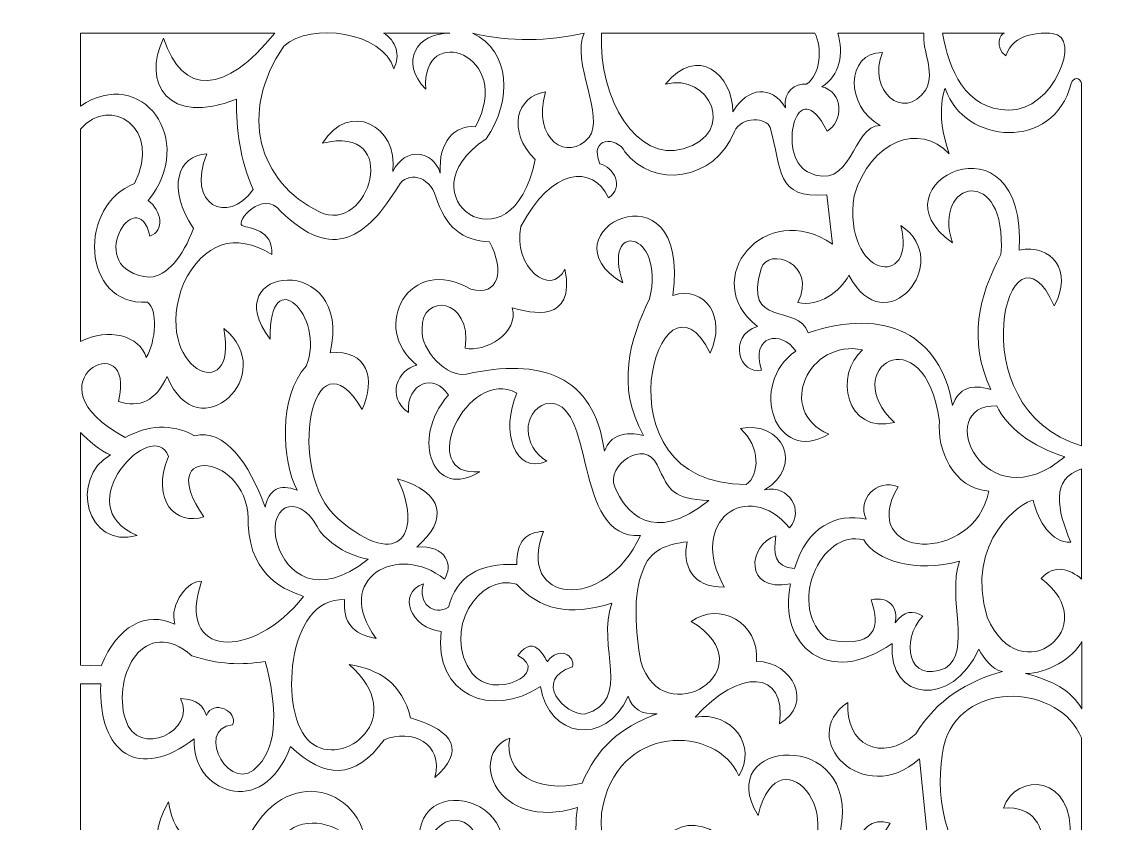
# Model space of a CAD drawing. Header units: centimetres. Extents: x -101 to 98, y -99 to 100.
# Drawn here: x 5.6 to 97.6, y 31.6 to 99.6 of the extents above; entities that cross this region are included whole.
import ezdxf

# ---------------------------------------------------------------- set-up
doc = ezdxf.new("R2010")
doc.units = ezdxf.units.CM
doc.header["$MEASUREMENT"] = 0
doc.layers.add('layer 1', color=7, linetype='Continuous')

msp = doc.modelspace()

# ---------------------------------------------------------------- linework, layer by layer
at = {"layer": 'layer 1', "color": 242, "lineweight": 9}
for points, knots in [([(27.82143, 97.50356), (23.91749, 91.77324), (25.7014, 85.94509), (30.84002, 83.44461), (30.84002, 83.44461), (35.09156, 81.37907), (37.9335, 90.98939), (31.11398, 89.26626), (31.11398, 89.26626), (33.33862, 92.96031), (37.59057, 90.72152), (37.07261, 86.86911), (37.07261, 86.86911), (38.11141, 88.98057), (40.48287, 88.69567), (41.11081, 86.73257), (41.11081, 86.73257), (40.91836, 89.41495), (42.36518, 90.83044), (44.0902, 90.67088), (44.0902, 90.67088), (47.47115, 96.84856), (39.44164, 99.58215), (39.87799, 93.85553), (39.87799, 93.85553), (37.6007, 96.18411), (39.10828, 98.61344), (41.92172, 98.61335), (41.92172, 98.61335), (41.92172, 98.61335), (36.29483, 98.61353), (36.29483, 98.61353), (36.29483, 98.61353), (37.35633, 97.96282), (37.76441, 96.75), (37.15958, 95.57427), (37.15958, 95.57427), (36.23491, 98.72481), (30.15067, 99.5816), (27.82143, 97.50356)], [0, 0, 0, 0, 0.09090909, 0.09090909, 0.09090909, 0.09090909, 0.18181818, 0.18181818, 0.18181818, 0.18181818, 0.27272727, 0.27272727, 0.27272727, 0.27272727, 0.36363636, 0.36363636, 0.36363636, 0.36363636, 0.45454545, 0.45454545, 0.45454545, 0.45454545, 0.54545455, 0.54545455, 0.54545455, 0.54545455, 0.63636364, 0.63636364, 0.63636364, 0.63636364, 0.72727273, 0.72727273, 0.72727273, 0.72727273, 0.81818182, 0.81818182, 0.81818182, 0.81818182, 1, 1, 1, 1]), ([(10.56454, 98.61424), (10.56454, 98.61424), (10.56453, 92.4168), (10.56453, 92.4168), (10.56453, 92.4168), (15.75331, 95.95209), (20.47559, 89.50926), (16.31686, 84.40464), (16.31686, 84.40464), (17.43561, 83.57142), (17.74383, 81.81376), (16.45382, 81.39152), (16.45382, 81.39152), (15.36294, 86.1454), (10.54671, 78.42994), (16.45382, 77.89904), (16.45382, 77.89904), (17.87337, 78.00027), (19.26866, 79.6124), (20.15174, 82.04208), (20.15174, 82.04208), (17.85337, 85.43327), (18.79926, 88.2224), (21.28166, 88.37648), (21.28166, 88.37648), (19.524, 83.99377), (23.02788, 82.29319), (25.21926, 85.32912), (25.21926, 85.32912), (24.07792, 88.02268), (23.78116, 90.30535), (23.81542, 92.99888), (23.81542, 92.99888), (17.99917, 90.68126), (15.73958, 94.40217), (17.61798, 98.16912), (17.61798, 98.16912), (19.1816, 93.25711), (22.88522, 93.38008), (27.0511, 98.61451), (27.0511, 98.61451), (27.0511, 98.61451), (10.56454, 98.61424), (10.56454, 98.61424)], [0, 0, 0, 0, 0.08333333, 0.08333333, 0.08333333, 0.08333333, 0.16666667, 0.16666667, 0.16666667, 0.16666667, 0.25, 0.25, 0.25, 0.25, 0.33333333, 0.33333333, 0.33333333, 0.33333333, 0.41666667, 0.41666667, 0.41666667, 0.41666667, 0.5, 0.5, 0.5, 0.5, 0.58333333, 0.58333333, 0.58333333, 0.58333333, 0.66666667, 0.66666667, 0.66666667, 0.66666667, 0.75, 0.75, 0.75, 0.75, 0.83333333, 0.83333333, 0.83333333, 0.83333333, 1, 1, 1, 1]), ([(43.84582, 98.61223), (47.08721, 97.07144), (47.2584, 92.91901), (45.00998, 89.64336), (45.00998, 89.64336), (37.61287, 84.80472), (47.25112, 77.98556), (49.15302, 87.89712), (49.15302, 87.89712), (46.74479, 90.25969), (47.55514, 93.29565), (50.04326, 93.6152), (50.04326, 93.6152), (48.86769, 89.55206), (51.96824, 87.62297), (53.74118, 89.78032), (53.74118, 89.78032), (55.11833, 91.45607), (52.18628, 96.2666), (53.322, 98.60666), (53.322, 98.60666), (50.27454, 97.93294), (47.07587, 97.82505), (43.84582, 98.61223)], [0, 0, 0, 0, 0.14285714, 0.14285714, 0.14285714, 0.14285714, 0.28571429, 0.28571429, 0.28571429, 0.28571429, 0.42857143, 0.42857143, 0.42857143, 0.42857143, 0.57142857, 0.57142857, 0.57142857, 0.57142857, 0.71428571, 0.71428571, 0.71428571, 0.71428571, 1, 1, 1, 1]), ([(54.80239, 98.61383), (54.5133, 92.98212), (57.82314, 87.65345), (61.7263, 88.78727), (61.7263, 88.78727), (66.40554, 90.14654), (63.95108, 95.28763), (60.21957, 94.26649), (60.21957, 94.26649), (62.9635, 97.70944), (65.97138, 95.0141), (65.93848, 91.93778), (65.93848, 91.93778), (67.27118, 94.0807), (69.21736, 94.21199), (70.42453, 92.28026), (70.42453, 92.28026), (70.22339, 93.68974), (71.23725, 94.3578), (72.20027, 94.28475), (72.20027, 94.28475), (73.42436, 95.07557), (73.53212, 97.39122), (72.91344, 98.61397), (72.91344, 98.61397), (72.91344, 98.61397), (54.80239, 98.61383), (54.80239, 98.61383)], [0, 0, 0, 0, 0.125, 0.125, 0.125, 0.125, 0.25, 0.25, 0.25, 0.25, 0.375, 0.375, 0.375, 0.375, 0.5, 0.5, 0.5, 0.5, 0.625, 0.625, 0.625, 0.625, 0.75, 0.75, 0.75, 0.75, 1, 1, 1, 1]), ([(74.86539, 98.61437), (75.37615, 96.85956), (75.05276, 95.0276), (73.49766, 94.06032), (73.49766, 94.06032), (75.3695, 93.64375), (75.34663, 91.07004), (73.94278, 90.29392), (73.94278, 90.29392), (71.35149, 95.55181), (69.65853, 88.19109), (72.29926, 86.84424), (72.29926, 86.84424), (76.09521, 84.90821), (76.05424, 90.85318), (78.46246, 90.77328), (78.46246, 90.77328), (75.48067, 92.35405), (75.5149, 96.96505), (78.65078, 96.97072), (78.65078, 96.97072), (77.34966, 93.74075), (80.41414, 91.05862), (82.33158, 93.7864), (82.33158, 93.7864), (83.16475, 95.48699), (81.98632, 97.085), (82.16894, 98.61438), (82.16894, 98.61438), (82.16894, 98.61438), (74.86539, 98.61437), (74.86539, 98.61437)], [0, 0, 0, 0, 0.11111111, 0.11111111, 0.11111111, 0.11111111, 0.22222222, 0.22222222, 0.22222222, 0.22222222, 0.33333333, 0.33333333, 0.33333333, 0.33333333, 0.44444444, 0.44444444, 0.44444444, 0.44444444, 0.55555556, 0.55555556, 0.55555556, 0.55555556, 0.66666667, 0.66666667, 0.66666667, 0.66666667, 0.77777778, 0.77777778, 0.77777778, 0.77777778, 1, 1, 1, 1]), ([(83.73542, 98.61424), (84.3343, 95.52104), (85.59519, 92.1665), (89.38502, 92.0744), (89.38502, 92.0744), (93.12758, 91.98345), (95.68338, 98.36493), (93.0723, 98.58433), (93.0723, 98.58433), (92.04986, 98.67024), (89.76129, 98.6395), (89.12822, 96.67968), (89.12822, 96.67968), (88.14516, 97.41157), (88.63319, 98.61436), (89.01132, 98.61438), (89.01132, 98.61438), (89.01132, 98.61438), (83.73542, 98.61424), (83.73542, 98.61424)], [0, 0, 0, 0, 0.16666667, 0.16666667, 0.16666667, 0.16666667, 0.33333333, 0.33333333, 0.33333333, 0.33333333, 0.5, 0.5, 0.5, 0.5, 0.66666667, 0.66666667, 0.66666667, 0.66666667, 1, 1, 1, 1]), ([(95.56036, 94.33496), (95.39628, 94.88718), (94.90546, 94.9214), (94.66999, 94.33496), (94.66999, 94.33496), (93.21717, 88.54543), (85.56292, 89.16723), (84.00737, 93.86669), (84.00737, 93.86669), (84.01674, 94.27859), (83.01731, 91.91603), (84.328, 88.37633), (84.328, 88.37633), (81.77103, 91.0322), (77.67326, 89.5181), (76.24618, 84.81485), (76.24618, 84.81485), (75.26059, 77.76006), (81.58801, 76.82528), (80.2186, 82.28072), (80.2186, 82.28072), (84.8346, 79.16829), (78.84468, 72.11116), (75.80997, 78.06677), (75.80997, 78.06677), (74.95956, 76.60558), (73.32728, 75.38419), (71.46092, 75.73811), (71.46092, 75.73811), (73.16408, 79.07158), (68.9444, 80.52763), (68.35432, 78.62073), (68.35432, 78.62073), (66.76201, 73.47503), (71.46092, 75.73811), (72.34225, 73.17155), (72.34225, 73.17155), (78.93976, 75.38544), (83.60841, 72.98834), (84.60196, 67.00745), (84.60196, 67.00745), (85.16993, 68.50839), (86.15243, 68.85278), (87.83892, 68.37917), (87.83892, 68.37917), (85.91693, 72.56919), (86.79794, 76.26431), (88.71136, 79.81508), (88.71136, 79.81508), (89.29427, 87.55422), (82.80992, 86.14353), (84.58898, 80.82389), (84.58898, 80.82389), (77.40757, 85.79184), (90.9853, 92.39183), (90.25243, 80.19182), (90.25243, 80.19182), (93.0175, 80.75942), (94.88373, 78.43657), (93.23176, 75.46598), (93.23176, 75.46598), (89.4226, 84.13885), (84.84023, 66.66587), (95.5603, 63.58295), (95.5603, 63.58295), (95.5603, 63.58295), (95.56036, 94.33496), (95.56036, 94.33496)], [0, 0, 0, 0, 0.05555556, 0.05555556, 0.05555556, 0.05555556, 0.11111111, 0.11111111, 0.11111111, 0.11111111, 0.16666667, 0.16666667, 0.16666667, 0.16666667, 0.22222222, 0.22222222, 0.22222222, 0.22222222, 0.27777778, 0.27777778, 0.27777778, 0.27777778, 0.33333333, 0.33333333, 0.33333333, 0.33333333, 0.38888889, 0.38888889, 0.38888889, 0.38888889, 0.44444444, 0.44444444, 0.44444444, 0.44444444, 0.5, 0.5, 0.5, 0.5, 0.55555556, 0.55555556, 0.55555556, 0.55555556, 0.61111111, 0.61111111, 0.61111111, 0.61111111, 0.66666667, 0.66666667, 0.66666667, 0.66666667, 0.72222222, 0.72222222, 0.72222222, 0.72222222, 0.77777778, 0.77777778, 0.77777778, 0.77777778, 0.83333333, 0.83333333, 0.83333333, 0.83333333, 0.88888889, 0.88888889, 0.88888889, 0.88888889, 1, 1, 1, 1]), ([(10.5643, 90.44815), (10.5643, 90.44815), (10.56647, 72.45244), (10.56647, 72.45244), (10.56647, 72.45244), (12.94929, 73.62229), (15.56671, 72.96023), (16.14621, 71.08266), (16.14621, 71.08266), (16.97939, 72.45248), (17.11638, 75.15777), (16.24894, 75.77417), (16.24894, 75.77417), (10.5421, 75.46327), (10.36839, 84.09831), (15.1531, 85.8422), (15.1531, 85.8422), (17.55721, 90.54925), (13.0656, 93.43686), (10.5643, 90.44815)], [0, 0, 0, 0, 0.16666667, 0.16666667, 0.16666667, 0.16666667, 0.33333333, 0.33333333, 0.33333333, 0.33333333, 0.5, 0.5, 0.5, 0.5, 0.66666667, 0.66666667, 0.66666667, 0.66666667, 1, 1, 1, 1]), ([(55.39071, 84.62316), (54.04954, 87.52468), (50.54, 87.13785), (47.95462, 82.21328), (47.95462, 82.21328), (47.23875, 78.7458), (50.48125, 76.15087), (51.69664, 78.56662), (51.69664, 78.56662), (52.63115, 73.92831), (48.76975, 74.8458), (47.20134, 75.2968), (47.20134, 75.2968), (47.85962, 73.19232), (44.85414, 71.47748), (43.2295, 71.8728), (43.2295, 71.8728), (43.81159, 76.17563), (39.47453, 76.58651), (39.56582, 73.51632), (39.56582, 73.51632), (39.38321, 71.69019), (41.73667, 69.33331), (43.33222, 69.68144), (43.33222, 69.68144), (49.61559, 71.05239), (54.15781, 69.63587), (55.0423, 63.1416), (55.0423, 63.1416), (55.58428, 64.5628), (56.81695, 64.79102), (58.36358, 64.47696), (58.36358, 64.47696), (56.01281, 68.58604), (57.19486, 72.64911), (58.87718, 76.05008), (58.87718, 76.05008), (60.2378, 81.92405), (54.7533, 82.74398), (56.61737, 77.42001), (56.61737, 77.42001), (49.37365, 81.6033), (62.38303, 88.25794), (60.8631, 76.35824), (60.8631, 76.35824), (63.6137, 77.23708), (65.45124, 74.44082), (64.01318, 71.46192), (64.01318, 71.46192), (59.79861, 80.17887), (53.89916, 60.2653), (67.08673, 60.30739), (67.08673, 60.30739), (68.22233, 61.13511), (68.31672, 63.49716), (66.58755, 65.05532), (66.58755, 65.05532), (70.09442, 65.76839), (72.07473, 61.91043), (68.64223, 59.85002), (68.64223, 59.85002), (70.7489, 60.28377), (72.01648, 58.10378), (70.76703, 56.63125), (70.76703, 56.63125), (67.21022, 60.86375), (62.02928, 57.21028), (65.21929, 51.5972), (65.21929, 51.5972), (62.42248, 51.54013), (61.6463, 53.51487), (62.06875, 55.43264), (62.06875, 55.43264), (60.46016, 55.26157), (58.84981, 54.78184), (58.3018, 52.967), (58.3018, 52.967), (57.43436, 51.09484), (57.69135, 47.72857), (58.13052, 45.29612), (58.13052, 45.29612), (59.91984, 39.07024), (69.06787, 44.6173), (62.41125, 48.6864), (62.41125, 48.6864), (64.77121, 50.38399), (68.21259, 48.6433), (67.95889, 45.29612), (67.95889, 45.29612), (71.06913, 45.23594), (72.81548, 41.70325), (69.91091, 39.98812), (69.91091, 39.98812), (70.52139, 44.64229), (66.46335, 44.6905), (62.75365, 40.57031), (62.75365, 40.57031), (65.84138, 41.06679), (68.06723, 38.13341), (66.45216, 35.57059), (66.45216, 35.57059), (64.68099, 39.88649), (55.95203, 40.1689), (54.80881, 32.42), (54.80881, 32.42), (54.40514, 27.60821), (57.3291, 22.45213), (62.22537, 23.20356), (62.22537, 23.20356), (65.59219, 24.73324), (64.98718, 31.39891), (59.96522, 28.68281), (59.96522, 28.68281), (59.89986, 33.11322), (67.10067, 31.87922), (65.894, 26.43703), (65.894, 26.43703), (67.31, 28.46261), (69.08839, 28.08837), (70.35604, 26.80382), (70.35604, 26.80382), (77.07838, 30.99278), (69.91091, 39.98812), (68.09586, 32.21454), (68.09586, 32.21454), (64.01881, 38.71787), (76.84062, 39.82345), (75.08185, 30.91322), (75.08185, 30.91322), (74.53229, 29.14976), (75.52687, 26.22965), (74.07734, 24.60866), (74.07734, 24.60866), (73.13557, 26.79716), (71.20658, 26.1979), (71.37195, 23.78674), (71.37195, 23.78674), (72.43656, 18.99606), (77.0422, 22.37233), (77.82152, 25.87924), (77.82152, 25.87924), (75.50461, 27.24913), (76.12093, 32.59084), (79.29386, 31.5639), (79.29386, 31.5639), (76.89153, 28.07407), (80.37279, 25.40888), (82.68424, 28.37909), (82.68424, 28.37909), (82.68424, 28.37909), (81.79387, 37.00883), (81.79387, 37.00883), (81.79387, 37.00883), (77.04267, 32.77467), (71.28431, 38.75549), (75.69814, 41.80312), (75.69814, 41.80312), (75.50426, 38.30416), (78.4606, 36.59185), (81.48571, 39.13199), (81.48571, 39.13199), (83.28618, 42.09892), (85.87743, 43.60274), (88.83121, 44.4229), (88.83121, 44.4229), (87.92158, 44.62341), (87.25809, 45.54654), (86.84499, 46.32345), (86.84499, 46.32345), (84.53627, 41.31866), (79.13741, 41.88938), (79.46521, 46.8029), (79.46521, 46.8029), (74.07111, 43.04692), (69.75664, 46.56275), (70.83547, 51.87116), (70.83547, 51.87116), (66.85137, 51.0777), (67.21669, 55.22103), (69.6026, 55.94631), (69.6026, 55.94631), (69.37369, 54.47603), (69.4305, 53.30572), (71.17792, 53.17247), (71.17792, 53.17247), (72.25106, 56.71081), (74.72805, 57.93225), (77.27353, 57.35036), (77.27353, 57.35036), (76.46327, 59.04966), (78.1635, 60.82193), (79.97833, 60.113), (79.97833, 60.113), (76.38796, 53.92642), (86.45793, 53.45934), (87.68401, 59.74751), (87.68401, 59.74751), (84.63683, 59.92072), (83.23929, 63.36248), (83.50617, 65.67187), (83.50617, 65.67187), (82.18202, 74.85961), (74.74033, 70.11167), (79.6707, 65.56917), (79.6707, 65.56917), (75.48905, 64.53229), (74.54517, 69.69999), (76.96539, 71.73322), (76.96539, 71.73322), (72.43268, 72.68876), (69.51395, 66.58315), (74.08873, 64.57604), (74.08873, 64.57604), (69.53462, 61.87141), (67.20259, 68.8395), (71.29993, 71.62472), (71.29993, 71.62472), (70.04573, 73.46223), (67.42124, 72.96012), (68.36985, 70.02106), (68.36985, 70.02106), (66.52621, 69.52457), (65.46464, 72.89161), (68.02738, 73.71947), (68.02738, 73.71947), (62.94172, 77.67558), (68.69464, 84.63782), (74.39695, 80.70545), (74.39695, 80.70545), (74.39695, 80.70545), (73.91752, 84.88334), (73.91752, 84.88334), (73.91752, 84.88334), (69.52323, 84.51098), (70.16219, 87.05358), (69.1103, 90.60157), (69.1103, 90.60157), (68.86128, 91.44154), (66.69189, 91.61254), (66.07547, 90.2599), (66.07547, 90.2599), (64.38158, 86.00669), (59.15895, 85.41751), (56.78029, 88.54875), (56.78029, 88.54875), (56.09074, 89.86442), (53.71295, 89.82764), (54.64945, 87.52548), (54.64945, 87.52548), (55.84197, 87.26267), (56.75146, 85.53617), (55.39071, 84.62316)], [0, 0, 0, 0, 0.015625, 0.015625, 0.015625, 0.015625, 0.03125, 0.03125, 0.03125, 0.03125, 0.046875, 0.046875, 0.046875, 0.046875, 0.0625, 0.0625, 0.0625, 0.0625, 0.078125, 0.078125, 0.078125, 0.078125, 0.09375, 0.09375, 0.09375, 0.09375, 0.109375, 0.109375, 0.109375, 0.109375, 0.125, 0.125, 0.125, 0.125, 0.140625, 0.140625, 0.140625, 0.140625, 0.15625, 0.15625, 0.15625, 0.15625, 0.171875, 0.171875, 0.171875, 0.171875, 0.1875, 0.1875, 0.1875, 0.1875, 0.203125, 0.203125, 0.203125, 0.203125, 0.21875, 0.21875, 0.21875, 0.21875, 0.234375, 0.234375, 0.234375, 0.234375, 0.25, 0.25, 0.25, 0.25, 0.265625, 0.265625, 0.265625, 0.265625, 0.28125, 0.28125, 0.28125, 0.28125, 0.296875, 0.296875, 0.296875, 0.296875, 0.3125, 0.3125, 0.3125, 0.3125, 0.328125, 0.328125, 0.328125, 0.328125, 0.34375, 0.34375, 0.34375, 0.34375, 0.359375, 0.359375, 0.359375, 0.359375, 0.375, 0.375, 0.375, 0.375, 0.390625, 0.390625, 0.390625, 0.390625, 0.40625, 0.40625, 0.40625, 0.40625, 0.421875, 0.421875, 0.421875, 0.421875, 0.4375, 0.4375, 0.4375, 0.4375, 0.453125, 0.453125, 0.453125, 0.453125, 0.46875, 0.46875, 0.46875, 0.46875, 0.484375, 0.484375, 0.484375, 0.484375, 0.5, 0.5, 0.5, 0.5, 0.515625, 0.515625, 0.515625, 0.515625, 0.53125, 0.53125, 0.53125, 0.53125, 0.546875, 0.546875, 0.546875, 0.546875, 0.5625, 0.5625, 0.5625, 0.5625, 0.578125, 0.578125, 0.578125, 0.578125, 0.59375, 0.59375, 0.59375, 0.59375, 0.609375, 0.609375, 0.609375, 0.609375, 0.625, 0.625, 0.625, 0.625, 0.640625, 0.640625, 0.640625, 0.640625, 0.65625, 0.65625, 0.65625, 0.65625, 0.671875, 0.671875, 0.671875, 0.671875, 0.6875, 0.6875, 0.6875, 0.6875, 0.703125, 0.703125, 0.703125, 0.703125, 0.71875, 0.71875, 0.71875, 0.71875, 0.734375, 0.734375, 0.734375, 0.734375, 0.75, 0.75, 0.75, 0.75, 0.765625, 0.765625, 0.765625, 0.765625, 0.78125, 0.78125, 0.78125, 0.78125, 0.796875, 0.796875, 0.796875, 0.796875, 0.8125, 0.8125, 0.8125, 0.8125, 0.828125, 0.828125, 0.828125, 0.828125, 0.84375, 0.84375, 0.84375, 0.84375, 0.859375, 0.859375, 0.859375, 0.859375, 0.875, 0.875, 0.875, 0.875, 0.890625, 0.890625, 0.890625, 0.890625, 0.90625, 0.90625, 0.90625, 0.90625, 0.921875, 0.921875, 0.921875, 0.921875, 0.9375, 0.9375, 0.9375, 0.9375, 0.953125, 0.953125, 0.953125, 0.953125, 0.96875, 0.96875, 0.96875, 0.96875, 1, 1, 1, 1]), ([(22.72404, 73.54243), (24.0816, 66.6926), (16.39737, 70.06459), (19.33099, 77.41793), (19.33099, 77.41793), (20.99758, 80.79677), (23.62984, 81.77033), (26.81468, 79.82125), (26.81468, 79.82125), (26.87282, 82.00425), (24.95274, 81.9932), (24.29002, 82.28549), (24.29002, 82.28549), (23.66426, 82.56147), (26.01798, 85.39319), (27.54979, 83.51354), (27.54979, 83.51354), (31.97334, 79.10335), (34.91685, 81.30192), (37.54933, 85.63673), (37.54933, 85.63673), (38.31919, 86.90444), (40.15584, 86.55529), (40.73406, 84.71214), (40.73406, 84.71214), (41.53282, 82.16596), (43.01434, 80.97386), (45.2887, 80.91092), (45.2887, 80.91092), (46.61732, 78.33931), (46.0479, 76.28757), (43.71339, 76.87006), (43.71339, 76.87006), (38.47931, 79.97548), (35.05895, 73.58011), (39.12839, 70.42887), (39.12839, 70.42887), (37.4677, 70.08915), (36.49634, 67.75149), (38.3967, 66.41876), (38.3967, 66.41876), (38.23713, 68.94054), (40.61988, 69.81592), (41.79571, 67.89782), (41.79571, 67.89782), (38.45551, 64.05387), (40.61203, 58.91981), (44.46682, 61.39127), (44.46682, 61.39127), (38.92843, 60.84782), (43.37542, 70.37082), (47.61725, 68.06908), (47.61725, 68.06908), (46.17914, 64.83346), (47.43471, 61.0995), (50.15149, 62.28164), (50.15149, 62.28164), (48.07997, 63.5174), (47.99836, 66.4498), (50.10422, 67.17193), (50.10422, 67.17193), (54.40977, 67.82022), (52.26709, 55.53777), (58.09633, 55.98056), (58.09633, 55.98056), (55.06283, 49.35229), (47.45544, 50.22542), (49.87753, 56.32301), (49.87753, 56.32301), (48.48483, 56.26602), (47.54878, 55.58115), (47.61736, 53.51492), (47.61736, 53.51492), (44.39851, 53.67454), (42.45796, 52.46455), (41.79571, 49.88495), (41.79571, 49.88495), (40.52872, 49.12036), (39.17043, 50.22755), (39.67252, 51.87116), (39.67252, 51.87116), (37.37236, 51.03347), (38.645, 48.11718), (41.1793, 47.83025), (41.1793, 47.83025), (40.52985, 42.47073), (45.44798, 40.3833), (49.60357, 43.17293), (49.60357, 43.17293), (50.2659, 38.88148), (55.08269, 37.95696), (57.06898, 42.35105), (57.06898, 42.35105), (57.38867, 41.2553), (58.21055, 40.75304), (59.53462, 40.84427), (59.53462, 40.84427), (56.2401, 39.64344), (54.42691, 37.90447), (53.14115, 34.96879), (53.14115, 34.96879), (49.34576, 34.03149), (46.47035, 35.78894), (47.00095, 38.78957), (47.00095, 38.78957), (43.42795, 37.32196), (45.80817, 30.79336), (52.77178, 32.88838), (52.77178, 32.88838), (52.35508, 30.49493), (52.85144, 28.14713), (54.26089, 25.84496), (54.26089, 25.84496), (52.71984, 20.92587), (47.45809, 25.74243), (50.01451, 28.3106), (50.01451, 28.3106), (47.85736, 27.72822), (46.65893, 25.67352), (49.3981, 22.1465), (49.3981, 22.1465), (47.91248, 20.76924), (46.30295, 19.31955), (45.69964, 17.28371), (45.69964, 17.28371), (40.69854, 18.61532), (42.65734, 26.90254), (45.69964, 21.66707), (45.69964, 21.66707), (46.4839, 22.85202), (46.05765, 24.19121), (44.84355, 25.02312), (44.84355, 25.02312), (51.11722, 34.21871), (36.97767, 36.84832), (39.67252, 28.3106), (39.67252, 28.3106), (40.49323, 34.16708), (46.6317, 32.40329), (43.72846, 25.17131), (43.72846, 25.17131), (42.53267, 25.29152), (40.81671, 24.57966), (41.17935, 21.6671), (41.17935, 21.6671), (39.73534, 23.0995), (38.55953, 23.47614), (36.93292, 21.80405), (36.93292, 21.80405), (36.70239, 26.51185), (32.29214, 26.86235), (31.28249, 23.99578), (31.28249, 23.99578), (32.86533, 24.73349), (36.03537, 23.50364), (34.80973, 20.36576), (34.80973, 20.36576), (33.34578, 16.61776), (29.55886, 17.03323), (27.34432, 21.94103), (27.34432, 21.94103), (24.12779, 32.56148), (31.62377, 33.72577), (34.87822, 28.72154), (34.87822, 28.72154), (35.00655, 34.51365), (27.93738, 37.04004), (24.60472, 29.95436), (24.60472, 29.95436), (20.71188, 28.59399), (18.45196, 30.16805), (18.03009, 33.37477), (18.03009, 33.37477), (15.67299, 29.27663), (17.71641, 26.14879), (24.05765, 27.75818), (24.05765, 27.75818), (23.95645, 24.70137), (25.83235, 21.74533), (25.17259, 19.86782), (25.17259, 19.86782), (24.20833, 17.12376), (20.88416, 17.21276), (20.76989, 22.82654), (20.76989, 22.82654), (18.59689, 22.20422), (18.37711, 20.28642), (20.49582, 17.10729), (20.49582, 17.10729), (18.92069, 16.0568), (17.3339, 14.17894), (16.69422, 11.90164), (16.69422, 11.90164), (12.18537, 12.82635), (13.86344, 20.2576), (16.38621, 16.11403), (16.38621, 16.11403), (17.59655, 17.34695), (17.04853, 18.57986), (15.70126, 19.81276), (15.70126, 19.81276), (20.63388, 25.14453), (14.92595, 32.15417), (10.56416, 26.82293), (10.56416, 26.82293), (10.56416, 26.82293), (10.56414, 43.38364), (10.56414, 43.38364), (10.56414, 43.38364), (10.56414, 43.38364), (12.27651, 43.37504), (12.27651, 43.37504), (12.27651, 43.37504), (12.04842, 37.43914), (15.51877, 35.1332), (20.22193, 38.71738), (20.22193, 38.71738), (19.85191, 34.3496), (26.04095, 31.6385), (28.38595, 38.07684), (28.38595, 38.07684), (31.30839, 35.33728), (33.79526, 35.17876), (36.35242, 38.64893), (36.35242, 38.64893), (38.61331, 39.56232), (41.44434, 38.42091), (40.63344, 35.42962), (40.63344, 35.42962), (43.14468, 37.66709), (42.45973, 39.35664), (38.57859, 40.49825), (38.57859, 40.49825), (37.87097, 43.44379), (35.9074, 44.63099), (33.37297, 45.01892), (33.37297, 45.01892), (38.57859, 40.49825), (32.8326, 36.08997), (30.07072, 38.42856), (30.07072, 38.42856), (27.35775, 40.72573), (27.9982, 50.81438), (32.98225, 50.53336), (32.98225, 50.53336), (32.83378, 48.62222), (33.638, 47.58219), (35.66747, 47.245), (35.66747, 47.245), (31.8552, 52.34108), (37.57518, 55.43195), (41.45541, 52.2623), (41.45541, 52.2623), (42.21419, 53.38385), (41.67042, 55.1883), (39.1079, 54.99727), (39.1079, 54.99727), (41.79189, 57.31617), (41.47237, 59.64082), (37.48267, 60.77277), (37.48267, 60.77277), (39.59816, 56.46965), (37.85413, 52.71919), (32.40606, 57.4235), (32.40606, 57.4235), (27.89459, 61.31908), (30.22647, 73.86662), (34.46889, 66.66334), (34.46889, 66.66334), (35.66768, 69.23223), (34.93715, 71.77793), (31.76324, 71.49232), (31.76324, 71.49232), (33.75625, 80.19911), (21.81449, 78.83911), (26.67672, 72.64412), (26.67672, 72.64412), (26.48533, 79.34988), (31.43928, 74.62052), (29.71898, 70.34142), (29.71898, 70.34142), (27.34103, 67.79264), (27.65118, 62.26336), (28.9565, 59.82081), (28.9565, 59.82081), (27.44405, 60.40249), (26.50519, 59.85409), (26.2494, 58.37549), (26.2494, 58.37549), (24.86406, 62.1132), (22.80789, 65.09645), (20.23412, 64.446), (20.23412, 64.446), (18.26632, 65.53747), (16.24207, 65.30908), (14.36557, 64.30033), (14.36557, 64.30033), (5.56489, 68.94724), (15.42621, 74.02606), (13.7834, 67.34829), (13.7834, 67.34829), (15.557, 66.77151), (16.95825, 67.39454), (17.91006, 69.46563), (17.91006, 69.46563), (20.58292, 63.02344), (27.53671, 69.7426), (22.72404, 73.54243)], [0, 0, 0, 0, 0.01282051, 0.01282051, 0.01282051, 0.01282051, 0.02564103, 0.02564103, 0.02564103, 0.02564103, 0.03846154, 0.03846154, 0.03846154, 0.03846154, 0.05128205, 0.05128205, 0.05128205, 0.05128205, 0.06410256, 0.06410256, 0.06410256, 0.06410256, 0.07692308, 0.07692308, 0.07692308, 0.07692308, 0.08974359, 0.08974359, 0.08974359, 0.08974359, 0.1025641, 0.1025641, 0.1025641, 0.1025641, 0.11538462, 0.11538462, 0.11538462, 0.11538462, 0.12820513, 0.12820513, 0.12820513, 0.12820513, 0.14102564, 0.14102564, 0.14102564, 0.14102564, 0.15384615, 0.15384615, 0.15384615, 0.15384615, 0.16666667, 0.16666667, 0.16666667, 0.16666667, 0.17948718, 0.17948718, 0.17948718, 0.17948718, 0.19230769, 0.19230769, 0.19230769, 0.19230769, 0.20512821, 0.20512821, 0.20512821, 0.20512821, 0.21794872, 0.21794872, 0.21794872, 0.21794872, 0.23076923, 0.23076923, 0.23076923, 0.23076923, 0.24358974, 0.24358974, 0.24358974, 0.24358974, 0.25641026, 0.25641026, 0.25641026, 0.25641026, 0.26923077, 0.26923077, 0.26923077, 0.26923077, 0.28205128, 0.28205128, 0.28205128, 0.28205128, 0.29487179, 0.29487179, 0.29487179, 0.29487179, 0.30769231, 0.30769231, 0.30769231, 0.30769231, 0.32051282, 0.32051282, 0.32051282, 0.32051282, 0.33333333, 0.33333333, 0.33333333, 0.33333333, 0.34615385, 0.34615385, 0.34615385, 0.34615385, 0.35897436, 0.35897436, 0.35897436, 0.35897436, 0.37179487, 0.37179487, 0.37179487, 0.37179487, 0.38461538, 0.38461538, 0.38461538, 0.38461538, 0.3974359, 0.3974359, 0.3974359, 0.3974359, 0.41025641, 0.41025641, 0.41025641, 0.41025641, 0.42307692, 0.42307692, 0.42307692, 0.42307692, 0.43589744, 0.43589744, 0.43589744, 0.43589744, 0.44871795, 0.44871795, 0.44871795, 0.44871795, 0.46153846, 0.46153846, 0.46153846, 0.46153846, 0.47435897, 0.47435897, 0.47435897, 0.47435897, 0.48717949, 0.48717949, 0.48717949, 0.48717949, 0.5, 0.5, 0.5, 0.5, 0.51282051, 0.51282051, 0.51282051, 0.51282051, 0.52564103, 0.52564103, 0.52564103, 0.52564103, 0.53846154, 0.53846154, 0.53846154, 0.53846154, 0.55128205, 0.55128205, 0.55128205, 0.55128205, 0.56410256, 0.56410256, 0.56410256, 0.56410256, 0.57692308, 0.57692308, 0.57692308, 0.57692308, 0.58974359, 0.58974359, 0.58974359, 0.58974359, 0.6025641, 0.6025641, 0.6025641, 0.6025641, 0.61538462, 0.61538462, 0.61538462, 0.61538462, 0.62820513, 0.62820513, 0.62820513, 0.62820513, 0.64102564, 0.64102564, 0.64102564, 0.64102564, 0.65384615, 0.65384615, 0.65384615, 0.65384615, 0.66666667, 0.66666667, 0.66666667, 0.66666667, 0.67948718, 0.67948718, 0.67948718, 0.67948718, 0.69230769, 0.69230769, 0.69230769, 0.69230769, 0.70512821, 0.70512821, 0.70512821, 0.70512821, 0.71794872, 0.71794872, 0.71794872, 0.71794872, 0.73076923, 0.73076923, 0.73076923, 0.73076923, 0.74358974, 0.74358974, 0.74358974, 0.74358974, 0.75641026, 0.75641026, 0.75641026, 0.75641026, 0.76923077, 0.76923077, 0.76923077, 0.76923077, 0.78205128, 0.78205128, 0.78205128, 0.78205128, 0.79487179, 0.79487179, 0.79487179, 0.79487179, 0.80769231, 0.80769231, 0.80769231, 0.80769231, 0.82051282, 0.82051282, 0.82051282, 0.82051282, 0.83333333, 0.83333333, 0.83333333, 0.83333333, 0.84615385, 0.84615385, 0.84615385, 0.84615385, 0.85897436, 0.85897436, 0.85897436, 0.85897436, 0.87179487, 0.87179487, 0.87179487, 0.87179487, 0.88461538, 0.88461538, 0.88461538, 0.88461538, 0.8974359, 0.8974359, 0.8974359, 0.8974359, 0.91025641, 0.91025641, 0.91025641, 0.91025641, 0.92307692, 0.92307692, 0.92307692, 0.92307692, 0.93589744, 0.93589744, 0.93589744, 0.93589744, 0.94871795, 0.94871795, 0.94871795, 0.94871795, 0.96153846, 0.96153846, 0.96153846, 0.96153846, 0.97435897, 0.97435897, 0.97435897, 0.97435897, 1, 1, 1, 1]), ([(94.12648, 62.66363), (87.33168, 56.88013), (82.75477, 67.13637), (88.37332, 66.9785), (88.37332, 66.9785), (89.12671, 65.19776), (91.38688, 63.48551), (94.12648, 62.66363)], [0, 0, 0, 0, 0.33333333, 0.33333333, 0.33333333, 0.33333333, 1, 1, 1, 1]), ([(20.83777, 52.07663), (18.60043, 45.61575), (25.13491, 45.28581), (29.50169, 50.80954), (29.50169, 50.80954), (28.14404, 51.29786), (25.02796, 52.32312), (24.79848, 56.85627), (24.79848, 56.85627), (25.15452, 62.98699), (16.53391, 63.92891), (21.04324, 57.55583), (21.04324, 57.55583), (18.68602, 56.81382), (16.48293, 58.89134), (18.02968, 62.69258), (18.02968, 62.69258), (16.77968, 66.17417), (9.32568, 58.45762), (15.35857, 55.98056), (15.35857, 55.98056), (11.0437, 54.77341), (9.59417, 60.80208), (13.0984, 62.82956), (13.0984, 62.82956), (12.27654, 63.12637), (11.14928, 64.09662), (10.55567, 64.71301), (10.55567, 64.71301), (10.55567, 64.71301), (10.56437, 44.98258), (10.56437, 44.98258), (10.56437, 44.98258), (10.56437, 44.98258), (12.31083, 44.92645), (12.31083, 44.92645), (12.31083, 44.92645), (13.69966, 48.28816), (16.13879, 49.59898), (18.5776, 48.44666), (18.5776, 48.44666), (18.02953, 50.19354), (19.84448, 52.27082), (20.83777, 52.07663)], [0, 0, 0, 0, 0.08333333, 0.08333333, 0.08333333, 0.08333333, 0.16666667, 0.16666667, 0.16666667, 0.16666667, 0.25, 0.25, 0.25, 0.25, 0.33333333, 0.33333333, 0.33333333, 0.33333333, 0.41666667, 0.41666667, 0.41666667, 0.41666667, 0.5, 0.5, 0.5, 0.5, 0.58333333, 0.58333333, 0.58333333, 0.58333333, 0.66666667, 0.66666667, 0.66666667, 0.66666667, 0.75, 0.75, 0.75, 0.75, 0.83333333, 0.83333333, 0.83333333, 0.83333333, 1, 1, 1, 1]), ([(63.89884, 58.93918), (59.16128, 55.12478), (56.80831, 57.96582), (55.91979, 60.10382), (55.91979, 60.10382), (55.17142, 61.90457), (58.43466, 64.27286), (59.52574, 61.95956), (59.52574, 61.95956), (60.62467, 59.6296), (60.84708, 59.14511), (63.89884, 58.93918)], [0, 0, 0, 0, 0.25, 0.25, 0.25, 0.25, 0.5, 0.5, 0.5, 0.5, 1, 1, 1, 1]), ([(95.5626, 61.6214), (92.93847, 60.78695), (93.47148, 58.1803), (94.64015, 55.40374), (94.64015, 55.40374), (92.99363, 55.34397), (91.88067, 57.16457), (91.45537, 58.96517), (91.45537, 58.96517), (90.6317, 58.93834), (85.53572, 55.53501), (87.55144, 49.03412), (87.55144, 49.03412), (90.35953, 42.50474), (97.57381, 48.28073), (92.14027, 52.32164), (92.14027, 52.32164), (93.2076, 53.58877), (94.55452, 53.13789), (95.56473, 52.27028), (95.56473, 52.27028), (95.56473, 52.27028), (95.5626, 61.6214), (95.5626, 61.6214)], [0, 0, 0, 0, 0.14285714, 0.14285714, 0.14285714, 0.14285714, 0.28571429, 0.28571429, 0.28571429, 0.28571429, 0.42857143, 0.42857143, 0.42857143, 0.42857143, 0.57142857, 0.57142857, 0.57142857, 0.57142857, 0.71428571, 0.71428571, 0.71428571, 0.71428571, 1, 1, 1, 1]), ([(34.98093, 53.97715), (30.58576, 50.43667), (28.05133, 52.91083), (27.31004, 55.15891), (27.31004, 55.15891), (26.2494, 58.37549), (28.9565, 59.82081), (30.64207, 56.74073), (30.64207, 56.74073), (31.1788, 55.75995), (32.74761, 54.38686), (34.98093, 53.97715)], [0, 0, 0, 0, 0.25, 0.25, 0.25, 0.25, 0.5, 0.5, 0.5, 0.5, 1, 1, 1, 1]), ([(85.18851, 53.81126), (81.53138, 52.7298), (78.02987, 53.87118), (77.07247, 55.60916), (77.07247, 55.60916), (73.3591, 56.58947), (70.46422, 49.80188), (73.99045, 47.1507), (73.99045, 47.1507), (78.85985, 46.15331), (78.18353, 49.14125), (77.68891, 50.50665), (77.68891, 50.50665), (78.25395, 50.71141), (80.08592, 50.65494), (79.74362, 48.55484), (79.74362, 48.55484), (80.46845, 49.62223), (81.25606, 49.62218), (82.0722, 49.13694), (82.0722, 49.13694), (80.16628, 47.09371), (80.76366, 43.35042), (83.98996, 44.71925), (83.98996, 44.71925), (86.26439, 46.19966), (84.11288, 50.54595), (85.18851, 53.81126)], [0, 0, 0, 0, 0.125, 0.125, 0.125, 0.125, 0.25, 0.25, 0.25, 0.25, 0.375, 0.375, 0.375, 0.375, 0.5, 0.5, 0.5, 0.5, 0.625, 0.625, 0.625, 0.625, 0.75, 0.75, 0.75, 0.75, 1, 1, 1, 1]), ([(47.56809, 51.8506), (49.52974, 49.70491), (52.03211, 49.08859), (55.68297, 50.24132), (55.68297, 50.24132), (54.32235, 46.54403), (57.49335, 41.98328), (53.35465, 40.82532), (53.35465, 40.82532), (51.69932, 40.71538), (48.8917, 43.72788), (52.3206, 44.82088), (52.3206, 44.82088), (52.62179, 45.81974), (51.10366, 46.60084), (50.21792, 45.27708), (50.21792, 45.27708), (50.13674, 45.15576), (49.19377, 47.88625), (47.70505, 45.79012), (47.70505, 45.79012), (50.55874, 44.3172), (45.59687, 41.94014), (43.80638, 44.26643), (43.80638, 44.26643), (41.1793, 47.83025), (44.39668, 52.84656), (47.56809, 51.8506)], [0, 0, 0, 0, 0.125, 0.125, 0.125, 0.125, 0.25, 0.25, 0.25, 0.25, 0.375, 0.375, 0.375, 0.375, 0.5, 0.5, 0.5, 0.5, 0.625, 0.625, 0.625, 0.625, 0.75, 0.75, 0.75, 0.75, 1, 1, 1, 1]), ([(26.24848, 45.29612), (27.24343, 41.47302), (27.33386, 38.29476), (25.68086, 36.4804), (25.68086, 36.4804), (23.41681, 33.65223), (20.1183, 39.54652), (23.47457, 39.91973), (23.47457, 39.91973), (23.96608, 41.07112), (21.807, 42.09429), (21.24871, 40.70729), (21.24871, 40.70729), (20.98039, 41.47776), (20.54098, 42.07709), (19.05703, 42.14558), (19.05703, 42.14558), (20.48355, 39.43524), (15.41716, 36.95064), (14.36677, 40.37815), (14.36677, 40.37815), (13.20296, 44.17579), (16.03848, 49.25106), (20.01589, 45.77555), (20.01589, 45.77555), (22.19044, 45.03364), (24.25656, 44.94232), (26.24848, 45.29612)], [0, 0, 0, 0, 0.125, 0.125, 0.125, 0.125, 0.25, 0.25, 0.25, 0.25, 0.375, 0.375, 0.375, 0.375, 0.5, 0.5, 0.5, 0.5, 0.625, 0.625, 0.625, 0.625, 0.75, 0.75, 0.75, 0.75, 1, 1, 1, 1]), ([(95.57257, 46.9714), (94.90501, 45.60165), (92.59378, 44.23209), (90.79609, 44.26644), (90.79609, 44.26644), (93.03881, 43.68436), (94.75665, 42.80565), (95.57257, 41.25332), (95.57257, 41.25332), (95.57257, 41.25332), (95.57257, 46.9714), (95.57257, 46.9714)], [0, 0, 0, 0, 0.25, 0.25, 0.25, 0.25, 0.5, 0.5, 0.5, 0.5, 1, 1, 1, 1]), ([(95.5476, 38.79487), (93.7212, 43.29239), (85.79823, 43.78089), (83.98996, 38.62364), (83.98996, 38.62364), (83.12242, 35.4731), (83.28225, 29.59446), (87.1405, 26.84336), (87.1405, 26.84336), (92.93729, 25.08227), (94.05481, 33.32775), (88.92124, 32.83629), (88.92124, 32.83629), (89.97152, 35.94196), (95.01815, 35.70336), (94.57295, 30.22305), (94.57295, 30.22305), (94.57295, 30.22305), (95.56474, 30.88427), (95.56474, 30.88427), (95.56474, 30.88427), (95.56474, 30.88427), (95.5476, 38.79487), (95.5476, 38.79487)], [0, 0, 0, 0, 0.14285714, 0.14285714, 0.14285714, 0.14285714, 0.28571429, 0.28571429, 0.28571429, 0.28571429, 0.42857143, 0.42857143, 0.42857143, 0.42857143, 0.57142857, 0.57142857, 0.57142857, 0.57142857, 0.71428571, 0.71428571, 0.71428571, 0.71428571, 1, 1, 1, 1])]:
    msp.add_open_spline(points, degree=3, knots=knots, dxfattribs=at)

doc.saveas('drawing.dxf')
